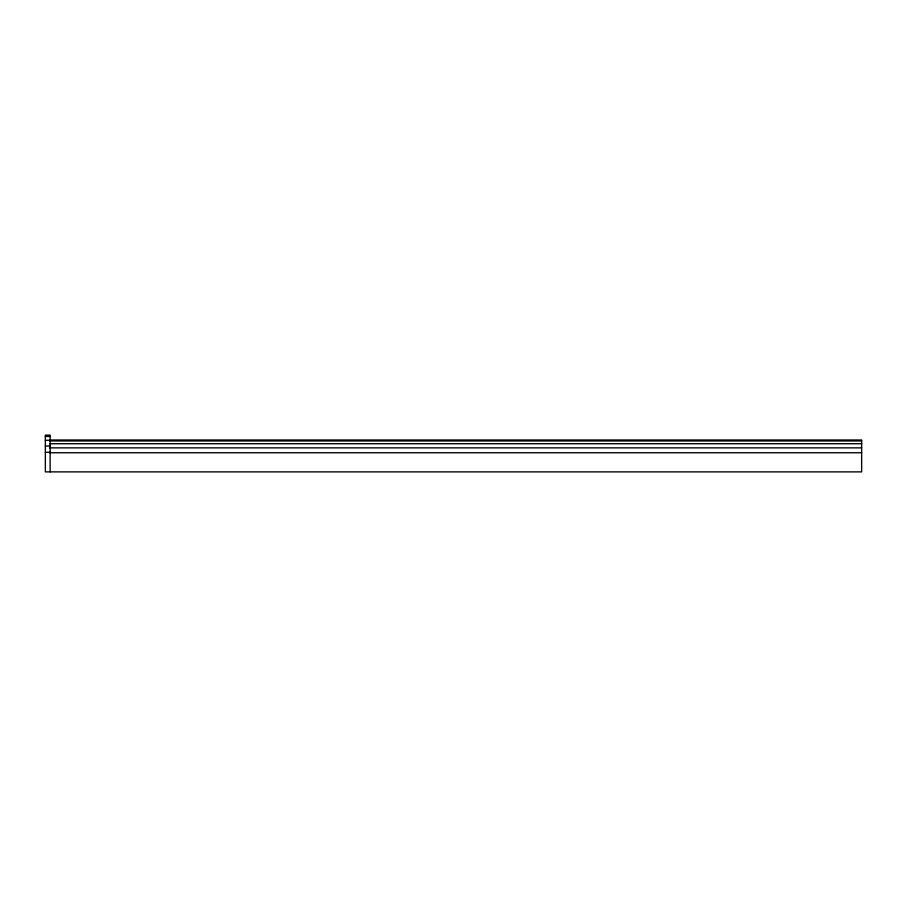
<?xml version="1.0" encoding="UTF-8"?>
<svg xmlns="http://www.w3.org/2000/svg" width="907" height="907" viewBox="0 0 907 907"><rect width="100%" height="100%" fill="white"/><g stroke="black" fill="none" stroke-linecap="round" stroke-linejoin="round"><path stroke-width="1.36" d="M45.35 436.46L50.134 436.46M49.602 439.997L861.65 439.997L861.65 471.878L45.35 471.878L45.35 435.122L50.134 435.122L50.134 471.878M45.35 440.28L50.134 440.28M49.602 440.961L861.65 440.961M49.602 443.727L861.65 443.727M45.35 446.006L50.134 446.006M49.602 447.865L861.65 447.865M45.35 452.276L50.134 452.276M49.602 452.752L861.65 452.752"/></g></svg>
